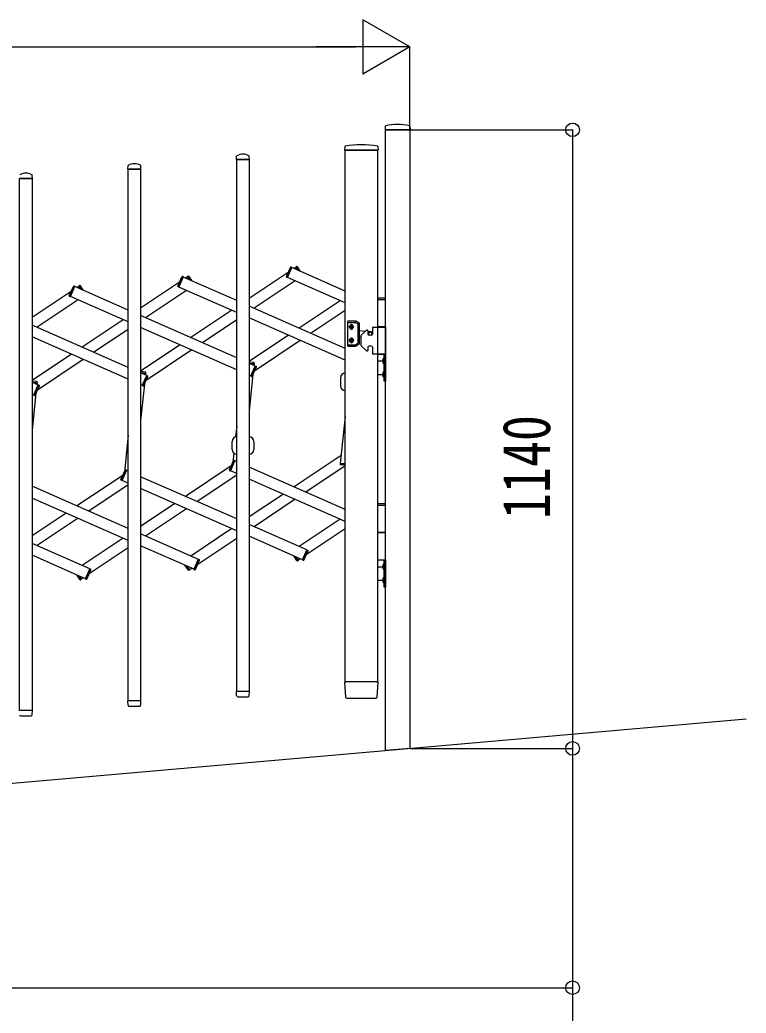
# Model space of a CAD drawing. Units: millimetres, scale not verified. Extents: x -16832 to 16820, y -11880 to 11880.
# Drawn here: x -7700 to -6361, y -8473 to -6642 of the extents above; entities that cross this region are included whole.
import ezdxf
from ezdxf.enums import TextEntityAlignment as Align

# ---------------------------------------------------------------- set-up
doc = ezdxf.new("R2010")
doc.units = ezdxf.units.MM
doc.header["$LTSCALE"] = 50
for name, color, linetype in [('0-3_YKK_13', 4, 'Continuous'), ('0-4_YKK_A1', 4, 'Continuous'), ('0-5_YKK_D', 6, 'Continuous')]:
    doc.layers.add(name, color=color, linetype=linetype)
doc.styles.add('ＭＳ ゴシック', font='')
doc.styles.get('ＭＳ ゴシック').set_extended_font_data('MS Gothic')

msp = doc.modelspace()

# ---------------------------------------------------------------- linework, layer by layer
at = {"layer": '0-3_YKK_13'}
for p, q in [((-7026.05, -6838.73), (-7026.42, -6844.8)), ((-6980.72, -6845.12), (-7026.12, -6845.12)), ((-6980.79, -6838.73), (-6980.42, -6844.8)), ((-7100.54, -6875.9), (-7100.92, -6882.23)), ((-7039.81, -6875.9), (-7039.42, -6882.23)), ((-7300.42, -6899.73), (-7300.05, -6893.6)), ((-7276.72, -6900.05), (-7300.12, -6900.05)), ((-7276.42, -6899.73), (-7276.8, -6893.6)), ((-7100.62, -6882.55), (-7041.13, -6882.55)), ((-7039.72, -6882.55), (-7041.13, -6882.55)), ((-7500.42, -6917.23), (-7500.05, -6911.1)), ((-7476.72, -6917.55), (-7500.12, -6917.55)), ((-7476.42, -6917.23), (-7476.8, -6911.1)), ((-7676.72, -6935.04), (-7700.12, -6935.04)), ((-7676.42, -6934.73), (-7676.8, -6928.6)), ((-7208.41, -7115.67), (-7200.92, -7098.65)), ((-7206.52, -7117.59), (-7198.23, -7098.74)), ((-7198.23, -7098.74), (-7199.6, -7098.13)), ((-7190.63, -7098.07), (-7189.38, -7097.24)), ((-7186.53, -7104.21), (-7190.63, -7098.07)), ((-7182.27, -7106.09), (-7188, -7097.52)), ((-7408.41, -7133.17), (-7400.92, -7116.14)), ((-7406.52, -7135.09), (-7398.23, -7116.24)), ((-7398.23, -7116.24), (-7399.6, -7115.63)), ((-7390.63, -7115.57), (-7389.38, -7114.74)), ((-7386.53, -7121.71), (-7390.63, -7115.57)), ((-7382.27, -7123.59), (-7388, -7115.01)), ((-7206.52, -7117.59), (-7207.9, -7116.99)), ((-7608.41, -7150.67), (-7600.92, -7133.64)), ((-7606.52, -7152.59), (-7598.23, -7133.73)), ((-7598.23, -7133.73), (-7599.6, -7133.13)), ((-7590.63, -7133.07), (-7589.38, -7132.24)), ((-7586.53, -7139.21), (-7590.63, -7133.07)), ((-7582.27, -7141.08), (-7588, -7132.51)), ((-7406.52, -7135.09), (-7407.9, -7134.49)), ((-7606.52, -7152.59), (-7607.9, -7151.98)), ((-7039.92, -7154.55), (-7025.92, -7154.55)), ((-7039.92, -7157.55), (-7025.92, -7157.55)), ((-7095.42, -7198.75), (-7095.42, -7242.75)), ((-7080.69, -7197.75), (-7094.42, -7197.75)), ((-7094.42, -7200.25), (-7081.36, -7200.25)), ((-7089.65, -7207.84), (-7090.47, -7207.84)), ((-7087.19, -7208.66), (-7086.37, -7208.66)), ((-7080.86, -7200.38), (-7076.42, -7202.95)), ((-7073.92, -7201.5), (-7080.19, -7197.88)), ((-7075.92, -7237.69), (-7075.92, -7203.81)), ((-7073.42, -7239.13), (-7073.42, -7202.37)), ((-7049.92, -7210.55), (-7049.92, -7221.55)), ((-7047.92, -7208.55), (-7025.92, -7208.55)), ((-7039.92, -7207.55), (-7025.92, -7207.55)), ((-7025.92, -7208.55), (-7039.92, -7208.55)), ((-7025.92, -7208.55), (-7025.92, -7258.55)), ((-7073.42, -7215.06), (-7062.33, -7215.96)), ((-7073.42, -7226.44), (-7071.42, -7226.28)), ((-7071.42, -7225.88), (-7071.42, -7241.22)), ((-7061.51, -7215.14), (-7070.83, -7224.46)), ((-7058.92, -7214.55), (-7060.09, -7214.55)), ((-7057.92, -7215.55), (-7057.92, -7221.55)), ((-7057.92, -7216.31), (-7053.59, -7216.66)), ((-7051.92, -7223.55), (-7055.92, -7223.55)), ((-7094.42, -7241.25), (-7081.36, -7241.25)), ((-7094.42, -7243.75), (-7080.69, -7243.75)), ((-7089.65, -7233.66), (-7090.47, -7233.66)), ((-7087.19, -7232.84), (-7086.37, -7232.84)), ((-7080.86, -7241.12), (-7076.42, -7238.55)), ((-7073.92, -7240), (-7080.19, -7243.62)), ((-7061.51, -7251.96), (-7070.83, -7242.64)), ((-7057.92, -7245.55), (-7057.92, -7251.55)), ((-7051.92, -7243.55), (-7055.92, -7243.55)), ((-7049.92, -7245.55), (-7049.92, -7256.55)), ((-7058.92, -7252.55), (-7060.09, -7252.55)), ((-7025.92, -7258.55), (-7047.92, -7258.55)), ((-7039.92, -7258.55), (-7025.92, -7258.55)), ((-7028.43, -7265.15), (-7028.43, -7276.95)), ((-7027.92, -7265.15), (-7028.43, -7265.15)), ((-7027.92, -7265.15), (-7027.92, -7276.95)), ((-7268.27, -7274.09), (-7276.92, -7273.18)), ((-7267.53, -7276.68), (-7276.22, -7275.77)), ((-7273.82, -7299.01), (-7265.52, -7280.15)), ((-7271.12, -7299.1), (-7263.63, -7282.07)), ((-7267.53, -7276.68), (-7267.38, -7275.19)), ((-7265.52, -7280.15), (-7264.15, -7280.76)), ((-7038.34, -7271.05), (-7027.92, -7271.05)), ((-7027.92, -7276.95), (-7028.43, -7276.95)), ((-7468.27, -7291.59), (-7476.92, -7290.68)), ((-7467.53, -7294.18), (-7476.22, -7293.27)), ((-7473.82, -7316.5), (-7465.52, -7297.65)), ((-7471.12, -7316.6), (-7463.63, -7299.57)), ((-7467.53, -7294.18), (-7467.38, -7292.69)), ((-7465.52, -7297.65), (-7464.15, -7298.25)), ((-7273.82, -7299.01), (-7272.44, -7299.61)), ((-7108.42, -7302.15), (-7108.42, -7317.15)), ((-7038.34, -7296.05), (-7027.92, -7296.05)), ((-7028.43, -7290.15), (-7028.43, -7301.95)), ((-7027.92, -7290.15), (-7028.43, -7290.15)), ((-7027.92, -7301.95), (-7028.43, -7301.95)), ((-7027.92, -7290.15), (-7027.92, -7301.95)), ((-7668.27, -7309.09), (-7676.92, -7308.18)), ((-7667.53, -7311.68), (-7676.22, -7310.76)), ((-7673.82, -7334), (-7665.52, -7315.15)), ((-7671.12, -7334.09), (-7663.63, -7317.07)), ((-7667.53, -7311.68), (-7667.38, -7310.18)), ((-7665.52, -7315.15), (-7664.15, -7315.75)), ((-7473.82, -7316.5), (-7472.44, -7317.11)), ((-7673.82, -7334), (-7672.44, -7334.61)), ((-7308.42, -7434.45), (-7308.42, -7419.45)), ((-7268.42, -7419.45), (-7268.42, -7434.45)), ((-7313.21, -7472.02), (-7305.72, -7455)), ((-7311.32, -7473.95), (-7303.03, -7455.09)), ((-7303.03, -7455.09), (-7304.4, -7454.49)), ((-7109.31, -7459.92), (-7109.47, -7461.41)), ((-7099.92, -7460.9), (-7109.31, -7459.92)), ((-7099.92, -7463.42), (-7108.58, -7462.51)), ((-7513.21, -7489.52), (-7505.72, -7472.5)), ((-7511.32, -7491.44), (-7503.03, -7472.59)), ((-7503.03, -7472.59), (-7504.4, -7471.98)), ((-7311.32, -7473.95), (-7312.7, -7473.34)), ((-7511.32, -7491.44), (-7512.7, -7490.84)), ((-7039.92, -7533.85), (-7025.92, -7533.85)), ((-7039.92, -7536.85), (-7025.92, -7536.85)), ((-7039.92, -7586.85), (-7025.92, -7586.85)), ((-7025.92, -7587.85), (-7039.92, -7587.85)), ((-7188.85, -7639.08), (-7194.57, -7630.51)), ((-7186.21, -7638.53), (-7190.32, -7632.38)), ((-7178.62, -7637.86), (-7170.32, -7619.01)), ((-7175.93, -7637.95), (-7168.43, -7620.93)), ((-7170.32, -7619.01), (-7168.95, -7619.61)), ((-7388.85, -7656.58), (-7394.57, -7648.01)), ((-7386.21, -7656.02), (-7390.32, -7649.88)), ((-7378.62, -7655.36), (-7370.32, -7636.5)), ((-7375.93, -7655.45), (-7368.43, -7638.43)), ((-7370.32, -7636.5), (-7368.95, -7637.11)), ((-7186.21, -7638.53), (-7187.46, -7639.36)), ((-7178.62, -7637.86), (-7177.24, -7638.47)), ((-7039.92, -7637.85), (-7025.92, -7637.85)), ((-7038.34, -7650.35), (-7027.92, -7650.35)), ((-7028.43, -7644.45), (-7028.43, -7656.25)), ((-7027.92, -7644.45), (-7028.43, -7644.45)), ((-7027.92, -7644.45), (-7027.92, -7656.25)), ((-7588.85, -7674.08), (-7594.57, -7665.51)), ((-7586.21, -7673.52), (-7590.32, -7667.38)), ((-7578.62, -7672.86), (-7570.32, -7654)), ((-7575.93, -7672.95), (-7568.43, -7655.92)), ((-7570.32, -7654), (-7568.95, -7654.61)), ((-7386.21, -7656.02), (-7387.46, -7656.86)), ((-7378.62, -7655.36), (-7377.24, -7655.96)), ((-7027.92, -7656.25), (-7028.43, -7656.25)), ((-7028.43, -7669.45), (-7028.43, -7681.25)), ((-7027.92, -7669.45), (-7028.43, -7669.45)), ((-7027.92, -7669.45), (-7027.92, -7681.25)), ((-7586.21, -7673.52), (-7587.46, -7674.35)), ((-7578.62, -7672.86), (-7577.24, -7673.46)), ((-7038.34, -7675.35), (-7027.92, -7675.35)), ((-7027.92, -7681.25), (-7028.43, -7681.25)), ((-7100.92, -7862.87), (-7099.22, -7890.67)), ((-7100.62, -7862.55), (-7098.43, -7862.55)), ((-7041.92, -7862.55), (-7098.43, -7862.55)), ((-7041.92, -7862.55), (-7039.72, -7862.55)), ((-7041.12, -7890.67), (-7039.42, -7862.87)), ((-7299.97, -7887.76), (-7300.42, -7880.37)), ((-7276.72, -7880.05), (-7300.12, -7880.05)), ((-7299.97, -7887.76), (-7299.94, -7888.17)), ((-7276.9, -7888.17), (-7276.87, -7887.76)), ((-7276.87, -7887.76), (-7276.42, -7880.37)), ((-7499.97, -7905.26), (-7500.42, -7897.86)), ((-7476.72, -7897.55), (-7500.12, -7897.55)), ((-7499.97, -7905.26), (-7499.94, -7905.67)), ((-7497.95, -7907.55), (-7478.89, -7907.55)), ((-7476.9, -7905.67), (-7476.87, -7905.26)), ((-7476.87, -7905.26), (-7476.42, -7897.86)), ((-7297.95, -7890.05), (-7278.89, -7890.05)), ((-7097.23, -7892.55), (-7097.12, -7892.55)), ((-7097.12, -7892.55), (-7096.78, -7892.55)), ((-7676.72, -7915.04), (-7700.12, -7915.04)), ((-7697.95, -7925.04), (-7678.89, -7925.04)), ((-7676.9, -7923.17), (-7676.87, -7922.76)), ((-7676.87, -7922.76), (-7676.42, -7915.36))]:
    msp.add_line(p, q, dxfattribs=at)
for points in [[(-7090.47, -7207.84), (-7090.47, -7208.66), (-7089.65, -7208.66)], [(-7088.01, -7207.02), (-7088.01, -7206.2), (-7088.83, -7206.2), (-7088.83, -7207.02)], [(-7088.83, -7209.48), (-7088.83, -7210.3), (-7088.01, -7210.3), (-7088.01, -7209.48)], [(-7086.37, -7208.66), (-7086.37, -7207.84), (-7087.19, -7207.84)], [(-7090.47, -7233.66), (-7090.47, -7232.84), (-7089.65, -7232.84)], [(-7088.83, -7232.02), (-7088.83, -7231.2), (-7088.01, -7231.2), (-7088.01, -7232.02)], [(-7088.01, -7234.48), (-7088.01, -7235.3), (-7088.83, -7235.3), (-7088.83, -7234.48)], [(-7086.37, -7232.84), (-7086.37, -7233.66), (-7087.19, -7233.66)], [(-7030.53, -7268.55), (-7027.75, -7269.9), (-7027.14, -7271.05)], [(-7030.53, -7273.55), (-7027.75, -7272.19), (-7027.14, -7271.05)], [(-7030.53, -7293.55), (-7027.75, -7294.9), (-7027.14, -7296.05)], [(-7030.53, -7298.55), (-7027.75, -7297.19), (-7027.14, -7296.05)], [(-7030.53, -7647.85), (-7027.75, -7649.21), (-7027.14, -7650.35)], [(-7030.53, -7652.85), (-7027.75, -7651.5), (-7027.14, -7650.35)], [(-7030.53, -7672.85), (-7027.75, -7674.21), (-7027.14, -7675.35)], [(-7030.53, -7677.85), (-7027.75, -7676.5), (-7027.14, -7675.35)], [(-7097.12, -7892.55), (-7096.78, -7892.55), (-7096.73, -7892.55)], [(-7096.73, -7892.55), (-7043.62, -7892.55), (-7043.12, -7892.55)]]:
    msp.add_lwpolyline(points, dxfattribs=at)
for points in [[(-7027.92, -7308.55), (-7027.92, -7258.55), (-7025.92, -7258.55), (-7025.92, -7308.55)], [(-7027.92, -7687.85), (-7027.92, -7637.85), (-7025.92, -7637.85), (-7025.92, -7687.85)]]:
    msp.add_lwpolyline(points, close=True, dxfattribs=at)
for centre, radius in [((-7088.42, -7208.25), 3.75), ((-7088.42, -7233.25), 3.75), ((-7053.92, -7220.75), 3), ((-7053.92, -7220.75), 2.8)]:
    msp.add_circle(centre, radius, dxfattribs=at)
for centre, radius, start, end in [((-7026.12, -6844.82), 0.3, 176.5, 270), ((-7025.05, -6838.79), 1, 104.06552, 176.5), ((-7003.42, -6925.12), 90, 75.93448, 104.06552), ((-6981.79, -6838.79), 1, 3.5, 75.93448), ((-6980.72, -6844.82), 0.3, 270, 3.5), ((-7100.62, -6882.25), 0.3, 176.5, 270), ((-7099.54, -6875.96), 1, 99.38321, 176.5), ((-7070.17, -7053.62), 181.07, 80.6148, 99.3852), ((-7040.81, -6875.96), 1, 3.5, 80.61679), ((-7039.72, -6882.25), 0.3, 270, 3.5), ((-7300.12, -6899.75), 0.3, 176.5, 180), ((-7300.12, -6899.75), 0.3, 180, 270), ((-7299.05, -6893.66), 1, 117.6601, 176.5), ((-7288.42, -6913.94), 23.89, 62.3399, 117.6601), ((-7277.79, -6893.66), 1, 3.5, 62.3399), ((-7276.72, -6899.75), 0.3, 270, 0), ((-7276.72, -6899.75), 0.3, 0, 3.5), ((-7500.12, -6917.25), 0.3, 176.5, 180), ((-7500.12, -6917.25), 0.3, 180, 270), ((-7499.05, -6911.16), 1, 117.6601, 176.5), ((-7488.42, -6931.44), 23.89, 62.3399, 117.6601), ((-7477.79, -6911.16), 1, 3.5, 62.3399), ((-7476.72, -6917.25), 0.3, 270, 0), ((-7476.72, -6917.25), 0.3, 0, 3.5), ((-7688.42, -6948.94), 23.89, 62.3399, 117.6601), ((-7677.79, -6928.66), 1, 3.5, 62.3399), ((-7676.72, -6934.74), 0.3, 270, 0), ((-7676.72, -6934.74), 0.3, 0, 3.5), ((-7200, -7099.05), 1, 66.24664, 156.24664), ((-7188.83, -7098.07), 1, 33.75336, 123.75336), ((-7400, -7116.55), 1, 66.24664, 156.24664), ((-7388.83, -7115.57), 1, 33.75336, 123.75336), ((-7207.49, -7116.07), 1, 156.24664, 246.24664), ((-7600, -7134.04), 1, 66.24664, 156.24664), ((-7588.83, -7133.07), 1, 33.75336, 123.75336), ((-7407.49, -7133.57), 1, 156.24664, 246.24664), ((-7607.49, -7151.07), 1, 156.24664, 246.24664), ((-7094.42, -7198.75), 1, 90, 180), ((-7094.42, -7201.25), 1, 90, 180), ((-7088.42, -7206.25), 2.25, 33.74899, 146.25101), ((-7088.42, -7210.25), 2.25, 213.74899, 326.25101), ((-7089.65, -7207.02), 0.82, 270, 0), ((-7089.65, -7209.48), 0.82, 0, 90), ((-7087.19, -7207.02), 0.82, 180, 270), ((-7087.19, -7209.48), 0.82, 90, 180), ((-7081.36, -7201.25), 1, 60, 90), ((-7080.69, -7198.75), 1, 60, 90), ((-7076.92, -7203.81), 1, 0, 60), ((-7074.42, -7202.37), 1, 0, 60), ((-7047.92, -7210.55), 2, 90, 180), ((-7088.42, -7231.25), 2.25, 33.74899, 146.25101), ((-7069.42, -7225.88), 2, 135, 180), ((-7060.09, -7216.55), 2, 90, 135), ((-7058.92, -7215.55), 1, 0, 90), ((-7055.92, -7221.55), 2, 180, 270), ((-7053.92, -7220.75), 4.1, 347.31124, 85.37435), ((-7051.92, -7221.55), 2, 270, 0), ((-7094.42, -7240.25), 1, 180, 270), ((-7094.42, -7242.75), 1, 180, 270), ((-7088.42, -7235.25), 2.25, 213.74899, 326.25101), ((-7089.65, -7232.02), 0.82, 270, 0), ((-7089.65, -7234.48), 0.82, 0, 90), ((-7087.19, -7232.02), 0.82, 180, 270), ((-7087.19, -7234.48), 0.82, 90, 180), ((-7081.36, -7240.25), 1, 270, 300), ((-7080.69, -7242.75), 1, 270, 300), ((-7076.92, -7237.69), 1, 300, 0), ((-7074.42, -7239.13), 1, 300, 0), ((-7069.42, -7241.22), 2, 180, 225), ((-7055.92, -7245.55), 2, 90, 180), ((-7051.92, -7245.55), 2, 0, 90), ((-7060.09, -7250.55), 2, 225, 270), ((-7058.92, -7251.55), 1, 270, 0), ((-7047.92, -7256.55), 2, 180, 270), ((-7022.69, -7271.05), 8.23, 134.2189, 225.7811), ((-7268.37, -7275.08), 1, 354.00983, 84.00983), ((-7264.55, -7281.67), 1, 336.24664, 66.24664), ((-7468.37, -7292.58), 1, 354.00983, 84.00983), ((-7464.55, -7299.17), 1, 336.24664, 66.24664), ((-7272.04, -7298.7), 1, 246.24664, 336.24664), ((-7099.92, -7302.15), 8.5, 90, 180), ((-7022.69, -7296.05), 8.23, 134.2189, 225.7811), ((-7668.37, -7310.08), 1, 354.00983, 84.00983), ((-7664.55, -7316.67), 1, 336.24664, 66.24664), ((-7472.04, -7316.19), 1, 246.24664, 336.24664), ((-7099.92, -7317.15), 8.5, 180, 270), ((-7672.04, -7333.69), 1, 246.24664, 336.24664), ((-7299.92, -7419.45), 8.5, 90, 180), ((-7276.92, -7419.45), 8.5, 0, 90), ((-7299.92, -7434.45), 8.5, 180, 270), ((-7276.92, -7434.45), 8.5, 270, 0), ((-7304.8, -7455.4), 1, 66.24664, 156.24664), ((-7108.47, -7461.52), 1, 174.00983, 264.00983), ((-7504.8, -7472.9), 1, 66.24664, 156.24664), ((-7312.29, -7472.43), 1, 156.24664, 246.24664), ((-7512.29, -7489.92), 1, 156.24664, 246.24664), ((-7169.35, -7620.53), 1, 336.24664, 66.24664), ((-7369.35, -7638.02), 1, 336.24664, 66.24664), ((-7188.01, -7638.53), 1, 213.75336, 303.75336), ((-7176.84, -7637.55), 1, 246.24664, 336.24664), ((-7022.69, -7650.35), 8.23, 134.2189, 225.7811), ((-7569.35, -7655.52), 1, 336.24664, 66.24664), ((-7388.01, -7656.03), 1, 213.75336, 303.75336), ((-7376.84, -7655.05), 1, 246.24664, 336.24664), ((-7022.69, -7675.35), 8.23, 134.2189, 225.7811), ((-7588.01, -7673.52), 1, 213.75336, 303.75336), ((-7576.84, -7672.55), 1, 246.24664, 336.24664), ((-7100.62, -7862.85), 0.3, 90, 183.5), ((-7039.72, -7862.85), 0.3, 356.5, 90), ((-7300.12, -7880.35), 0.3, 90, 183.5), ((-7297.95, -7888.05), 2, 183.5, 270), ((-7278.89, -7888.05), 2, 270, 356.5), ((-7276.72, -7880.35), 0.3, 356.5, 90), ((-7500.12, -7897.85), 0.3, 90, 183.5), ((-7497.95, -7905.55), 2, 183.5, 270), ((-7478.89, -7905.55), 2, 270, 356.5), ((-7476.72, -7897.85), 0.3, 356.5, 90), ((-7097.23, -7890.55), 2, 183.5, 270), ((-7043.12, -7890.55), 2, 270, 356.5), ((-7697.95, -7923.04), 2, 183.5, 270), ((-7678.89, -7923.04), 2, 270, 356.5), ((-7676.72, -7915.34), 0.3, 356.5, 90)]:
    msp.add_arc(centre, radius, start, end, dxfattribs=at)
at = {"layer": '0-4_YKK_A1'}
for p, q in [((-7039.92, -6882.55), (-7099.92, -6882.55)), ((-7099.92, -7862.55), (-7099.92, -6882.55)), ((-7039.92, -7862.55), (-7039.92, -6882.55)), ((-7206.4, -7117.32), (-7198.35, -7099.01)), ((-7099.92, -7142.33), (-7198.35, -7099.01)), ((-7190.46, -7098.32), (-7194.22, -7100.83)), ((-7186.53, -7104.21), (-7190.46, -7098.32)), ((-7406.4, -7134.82), (-7398.35, -7116.51)), ((-7299.92, -7159.83), (-7398.35, -7116.51)), ((-7390.46, -7115.82), (-7394.22, -7118.33)), ((-7386.53, -7121.71), (-7390.46, -7115.82)), ((-7205.07, -7108.08), (-7276.92, -7156.1)), ((-7099.92, -7164.18), (-7206.4, -7117.32)), ((-7606.4, -7152.31), (-7598.35, -7134.01)), ((-7499.92, -7177.32), (-7598.35, -7134.01)), ((-7590.46, -7133.32), (-7594.22, -7135.83)), ((-7586.53, -7139.21), (-7590.46, -7133.32)), ((-7405.07, -7125.58), (-7476.92, -7173.6)), ((-7299.92, -7181.68), (-7406.4, -7134.82)), ((-7192.23, -7123.56), (-7267.71, -7174)), ((-7605.07, -7143.08), (-7676.92, -7191.09)), ((-7499.92, -7199.17), (-7606.4, -7152.31)), ((-7392.23, -7141.05), (-7467.71, -7191.5)), ((-7592.23, -7158.55), (-7667.71, -7209)), ((-7099.92, -7247.84), (-7276.92, -7169.95)), ((-7109.13, -7160.13), (-7184.61, -7210.57)), ((-7299.92, -7265.34), (-7476.92, -7187.45)), ((-7309.13, -7177.62), (-7384.61, -7228.07)), ((-7099.92, -7269.69), (-7276.92, -7191.8)), ((-7099.92, -7178.03), (-7162.91, -7220.12)), ((-7499.92, -7282.84), (-7676.92, -7204.94)), ((-7509.13, -7195.12), (-7584.61, -7245.56)), ((-7299.92, -7287.19), (-7476.92, -7209.3)), ((-7299.92, -7195.52), (-7362.91, -7237.62)), ((-7499.92, -7304.69), (-7676.92, -7226.79)), ((-7499.92, -7213.02), (-7562.91, -7255.12)), ((-7204.33, -7223.74), (-7276.92, -7272.25)), ((-7404.33, -7241.24), (-7476.92, -7289.75)), ((-7182.63, -7233.3), (-7266.97, -7289.66)), ((-7604.33, -7258.74), (-7676.92, -7307.25)), ((-7382.63, -7250.79), (-7466.97, -7307.16)), ((-7582.63, -7268.29), (-7666.97, -7324.66)), ((-7265.64, -7280.43), (-7276.92, -7275.46)), ((-7276.22, -7275.77), (-7267.83, -7276.65)), ((-7273.69, -7298.73), (-7265.64, -7280.43)), ((-7267.83, -7276.65), (-7268.11, -7279.34)), ((-7465.64, -7297.92), (-7476.92, -7292.96)), ((-7476.22, -7293.27), (-7467.83, -7294.15)), ((-7473.69, -7316.23), (-7465.64, -7297.92)), ((-7467.83, -7294.15), (-7468.11, -7296.83)), ((-7269.89, -7296.3), (-7276.92, -7363.28)), ((-7273.69, -7298.73), (-7276.92, -7297.31)), ((-7665.64, -7315.42), (-7676.92, -7310.46)), ((-7676.22, -7310.76), (-7667.83, -7311.64)), ((-7673.69, -7333.73), (-7665.64, -7315.42)), ((-7667.83, -7311.64), (-7668.11, -7314.33)), ((-7469.89, -7313.8), (-7476.92, -7380.77)), ((-7473.69, -7316.23), (-7476.92, -7314.81)), ((-7669.89, -7331.29), (-7676.92, -7398.27)), ((-7673.69, -7333.73), (-7676.92, -7332.31)), ((-7099.92, -7373.32), (-7109.01, -7459.95)), ((-7299.92, -7390.82), (-7302.06, -7411.22)), ((-7499.92, -7408.32), (-7506.95, -7475.3)), ((-7305.2, -7441.11), (-7306.95, -7457.8)), ((-7107.48, -7445.34), (-7194.22, -7503.3)), ((-7309.87, -7464.44), (-7394.22, -7520.8)), ((-7311.2, -7473.67), (-7303.15, -7455.37)), ((-7299.92, -7456.78), (-7303.15, -7455.37)), ((-7099.92, -7544.8), (-7276.92, -7466.91)), ((-7099.92, -7464.34), (-7172.51, -7512.86)), ((-7109.01, -7459.95), (-7099.92, -7460.9)), ((-7509.87, -7481.93), (-7594.22, -7538.3)), ((-7511.2, -7491.17), (-7503.15, -7472.86)), ((-7499.92, -7474.28), (-7503.15, -7472.86)), ((-7299.92, -7562.3), (-7476.92, -7484.4)), ((-7299.92, -7481.84), (-7372.51, -7530.35)), ((-7299.92, -7478.64), (-7311.2, -7473.67)), ((-7499.92, -7579.8), (-7676.92, -7501.9)), ((-7499.92, -7499.34), (-7572.51, -7547.85)), ((-7499.92, -7496.13), (-7511.2, -7491.17)), ((-7099.92, -7566.65), (-7276.92, -7488.76)), ((-7299.92, -7584.15), (-7476.92, -7506.26)), ((-7213.93, -7516.48), (-7276.92, -7558.57)), ((-7499.92, -7601.65), (-7676.92, -7523.75)), ((-7413.93, -7533.98), (-7476.92, -7576.07)), ((-7192.23, -7526.03), (-7267.71, -7576.47)), ((-7613.93, -7551.47), (-7676.92, -7593.57)), ((-7392.23, -7543.53), (-7467.71, -7593.97)), ((-7592.23, -7561.03), (-7667.71, -7611.47)), ((-7170.44, -7619.28), (-7276.92, -7572.42)), ((-7109.13, -7562.6), (-7184.61, -7613.04)), ((-7370.44, -7636.78), (-7476.92, -7589.92)), ((-7309.13, -7580.1), (-7384.61, -7630.54)), ((-7178.5, -7637.59), (-7276.92, -7594.27)), ((-7099.92, -7580.5), (-7171.77, -7628.52)), ((-7570.44, -7654.28), (-7676.92, -7607.42)), ((-7509.13, -7597.59), (-7584.61, -7648.04)), ((-7378.5, -7655.08), (-7476.92, -7611.77)), ((-7299.92, -7598), (-7371.77, -7646.01)), ((-7578.5, -7672.58), (-7676.92, -7629.27)), ((-7499.92, -7615.5), (-7571.77, -7663.51)), ((-7186.38, -7638.28), (-7190.32, -7632.38)), ((-7178.5, -7637.59), (-7170.44, -7619.28)), ((-7386.38, -7655.77), (-7390.32, -7649.88)), ((-7378.5, -7655.08), (-7370.44, -7636.78)), ((-7182.63, -7635.77), (-7186.38, -7638.28)), ((-7586.38, -7673.27), (-7590.32, -7667.38)), ((-7578.5, -7672.58), (-7570.44, -7654.28)), ((-7382.63, -7653.27), (-7386.38, -7655.77)), ((-7582.63, -7670.76), (-7586.38, -7673.27)), ((-7039.92, -7862.55), (-7099.92, -7862.55)), ((-12353.25, -8455.16), (-6361.03, -7930.9))]:
    msp.add_line(p, q, dxfattribs=at)
for points in [[(-7025.92, -6845.12), (-6980.92, -6845.12), (-6980.92, -7985.14), (-7025.92, -7989.08)], [(-7299.92, -6900.05), (-7276.92, -6900.05), (-7276.92, -7880.05), (-7299.92, -7880.05)], [(-7499.92, -6917.55), (-7476.92, -6917.55), (-7476.92, -7897.55), (-7499.92, -7897.55)], [(-7699.92, -6935.04), (-7676.92, -6935.04), (-7676.92, -7915.04), (-7699.92, -7915.04)]]:
    msp.add_lwpolyline(points, close=True, dxfattribs=at)
at = {"layer": '0-5_YKK_D'}
for p, q in [((-6980.92, -6692.5), (-7067.52, -6642.5)), ((-7067.52, -6642.5), (-7067.52, -6742.5)), ((-11920.92, -6692.5), (-7080.92, -6692.5)), ((-6980.92, -6692.5), (-7154.13, -6692.5)), ((-6980.92, -6692.5), (-7067.52, -6742.5)), ((-6980.92, -6844.12), (-6980.92, -6691.5)), ((-6979.92, -6845.12), (-6679.92, -6845.12)), ((-6680.92, -6845.12), (-6680.92, -7985.14)), ((-6979.92, -7985.14), (-6679.92, -7985.14)), ((-6979.92, -7985.14), (-6679.92, -7985.14)), ((-12019.92, -8426.08), (-6679.92, -8426.08))]:
    msp.add_line(p, q, dxfattribs=at)
msp.add_lwpolyline([(-6680.92, -7985.14), (-6680.92, -8426.08), (-6680.92, -9414.88)], dxfattribs=at)
for centre in [(-6680.92, -6845.12), (-6680.92, -7985.14), (-6680.92, -7985.14), (-6680.92, -8426.08)]:
    msp.add_circle(centre, 12.5, dxfattribs=at)

# ---------------------------------------------------------------- texts
at = {"layer": '0-5_YKK_D', "style": 'ＭＳ ゴシック', "width": 0.8}
msp.add_text('1140', height=87.98, rotation=90, dxfattribs=at).set_placement((-6695.92, -7562.33), align=Align.BOTTOM_LEFT)

doc.saveas('drawing.dxf')
